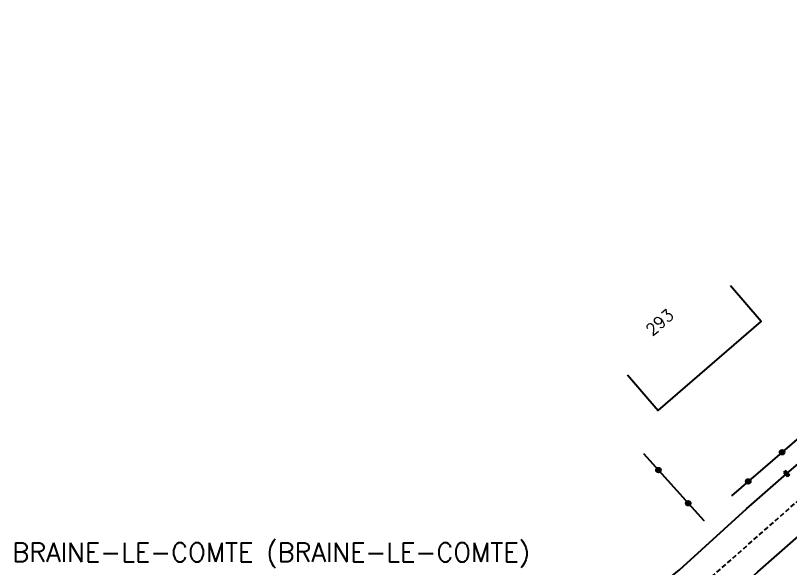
# Model space of a CAD drawing. Header units: millimetres. Extents: x 133016 to 134000, y 142000 to 143000.
# Drawn here: x 133520.1 to 133602.5, y 142484.5 to 142543.3 of the extents above; entities that cross this region are included whole.
import ezdxf
from ezdxf.enums import TextEntityAlignment as Align

# ---------------------------------------------------------------- set-up
doc = ezdxf.new("R2010")
doc.units = ezdxf.units.MM
doc.linetypes.add('DASHED', pattern=[0.75, 0.5, -0.25])
doc.layers.get('0').update_dxf_attribs({"linetype": 'CONTINUOUS'})
for name, color, linetype in [('W0001', 6, 'DASHED'), ('W0008', 7, 'CONTINUOUS'), ('W0100', 7, 'CONTINUOUS'), ('W0322', 7, 'CONTINUOUS'), ('W0400', 7, 'CONTINUOUS'), ('W0980', 7, 'CONTINUOUS'), ('W0991', 7, 'CONTINUOUS')]:
    doc.layers.add(name, color=color, linetype=linetype)
doc.styles.get("Standard").update_dxf_attribs({"font": 'romans.shx', "width": 0.85})

# ---------------------------------------------------------------- blocks, each defined once
blk = doc.blocks.new('t322o')
at = {"color": 0, "linetype": 'Continuous'}
for radius in [0.25, 0.15]:
    blk.add_circle((0, 0), radius, dxfattribs=at)
blk = doc.blocks.new('T400')
for p, q in [((-0.15, 0.3), (0.15, 0.3)), ((-0.15, -0.25), (-0.15, 0.3)), ((-0.15, 0.15), (0.15, 0.15)), ((-0.15, 0), (0.15, 0)), ((0.15, 0.3), (0.15, -0.25)), ((-0.15, -0.15), (0.15, -0.15)), ((-0.15, -0.25), (-0.15, -0.3)), ((-0.15, -0.3), (0.15, -0.3)), ((0.15, -0.3), (0.15, -0.25))]:
    blk.add_line(p, q)

msp = doc.modelspace()

# ---------------------------------------------------------------- linework, layer by layer
at = {"layer": 'W0001'}
msp.add_lwpolyline([(133530.37, 142423.896), (133538.187, 142430.161), (133543.774, 142434.872), (133551.23, 142441.628), (133556.708, 142446.899), (133562.458, 142453.214), (133573.016, 142463.654), (133579.756, 142470.304), (133587.919, 142478.134), (133595.24, 142484.566), (133607.26, 142495.156), (133619.098, 142505.315), (133632.198, 142516.709), (133653.114, 142535.572), (133660.407, 142542.776), (133667.194, 142549.777)], dxfattribs=at)
at = {"layer": 'W0008'}
for points in [[(133529.241, 142426.113), (133532.936, 142429.001), (133538.96, 142434.03), (133545.243, 142439.455), (133549.674, 142443.573), (133553.594, 142447.315), (133555.441, 142449.161), (133556.038, 142451.07), (133564.369, 142459.332), (133573.449, 142468.275), (133579.148, 142473.905), (133586.018, 142480.488), (133590.705, 142484.333), (133597.816, 142490.826), (133602.084, 142494.549), (133608.137, 142499.75), (133617.783, 142507.939), (133626.059, 142515.176), (133635.613, 142523.56), (133651.961, 142538.426), (133654.121, 142540.603), (133655.036, 142541.483), (133664.271, 142550.815)], [(133531.073, 142421.332), (133537.632, 142426.472), (133545.627, 142433.149), (133552.238, 142439.152), (133559.196, 142445.819), (133566.179, 142452.654), (133575.788, 142462.196), (133584.176, 142470.463), (133589.63, 142475.609), (133590.63, 142476.53), (133599.045, 142484.103), (133605.1, 142489.423), (133612.866, 142496.17), (133624.323, 142506.061), (133632.505, 142513.134), (133642.307, 142521.668), (133646.627, 142525.549), (133653.082, 142531.555), (133658.118, 142536.363), (133662.78, 142541.038), (133667.512, 142545.948)]]:
    msp.add_lwpolyline(points, dxfattribs=at)
at = {"layer": 'W0100'}
msp.add_lwpolyline([(133585.176, 142505.045), (133588.447, 142501.264), (133599.396, 142510.736), (133596.125, 142514.518), (133596.125, 142514.518), (133596.125, 142514.518), (133596.125, 142514.518), (133596.125, 142514.518), (133596.125, 142514.518), (133596.125, 142514.518), (133596.125, 142514.518), (133596.125, 142514.518), (133596.125, 142514.518), (133596.125, 142514.518), (133596.125, 142514.518), (133596.125, 142514.518), (133596.125, 142514.518), (133596.125, 142514.518), (133596.125, 142514.518), (133596.125, 142514.518), (133596.125, 142514.518), (133596.125, 142514.518), (133596.125, 142514.518), (133596.125, 142514.518), (133596.125, 142514.518), (133596.125, 142514.518), (133596.125, 142514.518), (133596.125, 142514.518), (133596.125, 142514.518), (133596.125, 142514.518), (133596.125, 142514.518), (133596.125, 142514.518), (133596.125, 142514.518), (133596.125, 142514.518), (133596.125, 142514.518), (133596.125, 142514.518), (133596.125, 142514.518), (133596.125, 142514.518), (133596.125, 142514.518), (133596.125, 142514.518), (133596.125, 142514.518), (133596.125, 142514.518), (133596.125, 142514.518), (133596.125, 142514.518), (133596.125, 142514.518), (133596.125, 142514.518), (133596.125, 142514.518), (133596.125, 142514.518), (133596.125, 142514.518), (133596.125, 142514.518), (133596.125, 142514.518), (133596.125, 142514.518), (133596.125, 142514.518), (133596.125, 142514.518), (133596.125, 142514.518), (133596.125, 142514.518), (133596.125, 142514.518), (133596.125, 142514.518), (133596.125, 142514.518), (133596.125, 142514.518), (133596.125, 142514.518), (133596.125, 142514.518), (133596.125, 142514.518), (133596.125, 142514.518), (133596.125, 142514.518), (133596.125, 142514.518), (133596.125, 142514.518), (133596.125, 142514.518), (133596.125, 142514.518), (133596.125, 142514.518), (133596.125, 142514.518), (133596.125, 142514.518), (133596.125, 142514.518), (133596.125, 142514.518), (133596.125, 142514.518), (133596.125, 142514.518), (133596.125, 142514.518), (133596.125, 142514.518), (133596.125, 142514.518), (133596.125, 142514.518), (133596.125, 142514.518), (133596.125, 142514.518), (133596.125, 142514.518), (133596.125, 142514.518), (133596.125, 142514.518), (133596.125, 142514.518), (133596.125, 142514.518), (133596.125, 142514.518), (133596.125, 142514.518), (133596.125, 142514.518), (133596.125, 142514.518), (133596.125, 142514.518), (133596.125, 142514.518), (133596.125, 142514.518), (133596.125, 142514.518), (133596.125, 142514.518), (133596.125, 142514.518), (133596.125, 142514.518), (133596.125, 142514.518), (133596.125, 142514.518), (133596.125, 142514.518), (133596.125, 142514.518), (133596.125, 142514.518), (133596.125, 142514.518), (133596.125, 142514.518), (133596.125, 142514.518), (133596.125, 142514.518), (133596.125, 142514.518), (133596.125, 142514.518), (133596.125, 142514.518), (133596.125, 142514.518), (133596.125, 142514.518), (133596.125, 142514.518), (133596.125, 142514.518), (133596.125, 142514.518), (133596.125, 142514.518), (133596.125, 142514.518), (133596.125, 142514.518), (133596.125, 142514.518), (133596.125, 142514.518)], dxfattribs=at)
at = {"layer": 'W0322'}
for points in [[(133606.998, 142501.494), (133606.998, 142501.494), (133606.998, 142501.494), (133606.998, 142501.494), (133606.998, 142501.494), (133606.998, 142501.494), (133606.998, 142501.494), (133606.998, 142501.494), (133606.998, 142501.494), (133606.998, 142501.494), (133606.998, 142501.494), (133606.998, 142501.494), (133606.998, 142501.494), (133606.998, 142501.494), (133606.998, 142501.494), (133606.998, 142501.494), (133606.998, 142501.494), (133606.998, 142501.494), (133606.998, 142501.494), (133596.246, 142492.197)], [(133586.863, 142496.693), (133593.292, 142489.577), (133593.292, 142489.577), (133593.292, 142489.577), (133593.292, 142489.577), (133593.292, 142489.577), (133593.292, 142489.577), (133593.292, 142489.577), (133593.292, 142489.577), (133593.292, 142489.577), (133593.292, 142489.577), (133593.292, 142489.577), (133593.292, 142489.577), (133593.292, 142489.577), (133593.292, 142489.577), (133593.292, 142489.577), (133593.292, 142489.577), (133593.292, 142489.577), (133593.292, 142489.577), (133593.292, 142489.577), (133593.292, 142489.577), (133593.292, 142489.577), (133593.292, 142489.577), (133593.292, 142489.577), (133593.292, 142489.577), (133593.292, 142489.577), (133593.292, 142489.577), (133593.292, 142489.577), (133593.292, 142489.577), (133593.292, 142489.577), (133593.292, 142489.577), (133593.292, 142489.577), (133593.292, 142489.577), (133593.292, 142489.577), (133593.292, 142489.577), (133593.292, 142489.577), (133593.292, 142489.577), (133593.292, 142489.577), (133593.292, 142489.577), (133593.292, 142489.577), (133593.292, 142489.577), (133593.292, 142489.577), (133593.292, 142489.577), (133593.292, 142489.577), (133593.292, 142489.577), (133593.292, 142489.577), (133593.292, 142489.577), (133593.292, 142489.577), (133593.292, 142489.577), (133593.292, 142489.577), (133593.292, 142489.577), (133593.292, 142489.577), (133593.292, 142489.577), (133593.292, 142489.577), (133593.292, 142489.577), (133593.292, 142489.577), (133593.292, 142489.577), (133593.292, 142489.577), (133593.292, 142489.577), (133593.292, 142489.577), (133593.292, 142489.577), (133593.292, 142489.577), (133593.292, 142489.577), (133593.292, 142489.577), (133593.292, 142489.577), (133593.292, 142489.577), (133593.292, 142489.577), (133593.292, 142489.577), (133593.292, 142489.577), (133593.292, 142489.577), (133593.292, 142489.577), (133593.292, 142489.577), (133593.292, 142489.577), (133593.292, 142489.577), (133593.292, 142489.577), (133593.292, 142489.577), (133593.292, 142489.577), (133593.292, 142489.577), (133593.292, 142489.577), (133593.292, 142489.577), (133593.292, 142489.577), (133593.292, 142489.577), (133593.292, 142489.577), (133593.292, 142489.577), (133593.292, 142489.577), (133593.292, 142489.577), (133593.292, 142489.577), (133593.292, 142489.577), (133593.292, 142489.577), (133593.292, 142489.577), (133593.292, 142489.577), (133593.292, 142489.577), (133593.292, 142489.577), (133593.292, 142489.577), (133593.292, 142489.577), (133593.292, 142489.577), (133593.292, 142489.577), (133593.292, 142489.577), (133593.292, 142489.577), (133593.292, 142489.577), (133593.292, 142489.577)], [(133593.292, 142489.577), (133593.292, 142489.577), (133593.292, 142489.577), (133593.292, 142489.577), (133593.292, 142489.577), (133593.292, 142489.577), (133593.292, 142489.577), (133593.292, 142489.577), (133593.292, 142489.577), (133593.292, 142489.577), (133593.292, 142489.577), (133593.292, 142489.577), (133593.292, 142489.577), (133593.292, 142489.577), (133593.292, 142489.577), (133593.292, 142489.577), (133593.292, 142489.577), (133593.292, 142489.577), (133593.292, 142489.577), (133593.292, 142489.577)]]:
    msp.add_lwpolyline(points, dxfattribs=at)

# ---------------------------------------------------------------- block references
for p, rotation in [((133601.608, 142496.834), 220.8490713354304), ((133588.455, 142494.931), 312.0964241654779), ((133598.015, 142493.727), 220.8490713354304), ((133591.639, 142491.406), 312.0964241654779)]:
    msp.add_blockref('t322o', p, dxfattribs=dict(at, rotation=rotation))
at = {"layer": 'W0400', "rotation": 221.0926634877637}
msp.add_blockref('T400', (133602.084, 142494.549), dxfattribs=at)

# ---------------------------------------------------------------- texts
at = {"layer": 'W0980'}
msp.add_text('BRAINE-LE-COMTE (BRAINE-LE-COMTE)', height=2, dxfattribs=at).set_placement((133547.286, 142486.052), align=Align.MIDDLE)
at = {"layer": 'W0991'}
msp.add_text('293', height=1.25, rotation=40.86314, dxfattribs=at).set_placement((133588.594, 142510.648), align=Align.MIDDLE)

doc.saveas('drawing.dxf')
